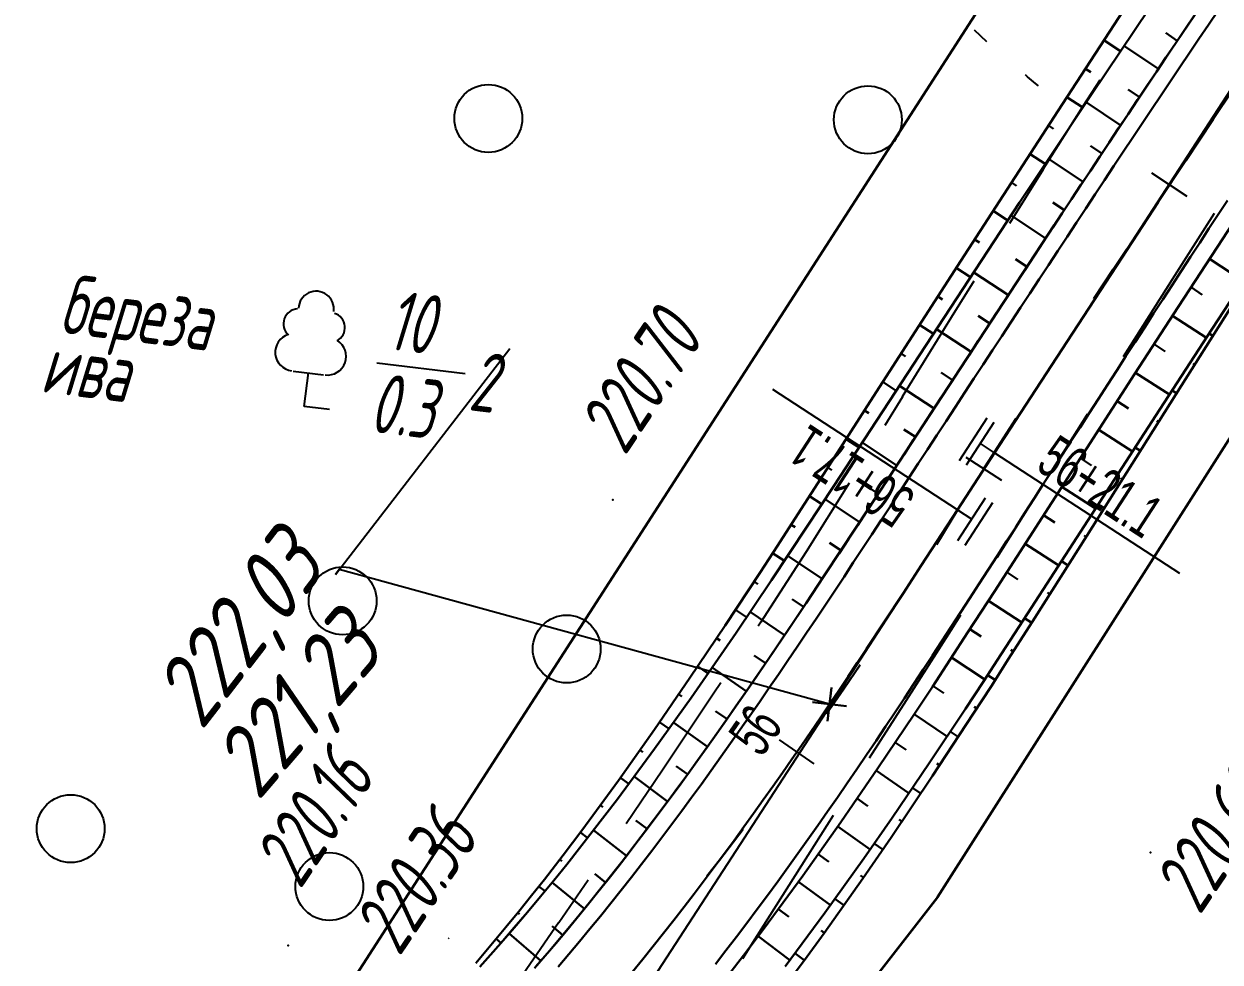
# Model space of a CAD drawing. Header units: millimetres. Extents: x -1799 to 6962, y -1020 to 4121.
# Drawn here: x 3238.3 to 3308.9, y 2234.2 to 2289.5 of the extents above; entities that cross this region are included whole.
import ezdxf
from ezdxf import colors
from ezdxf.entities.mleader import LeaderData, LeaderLine
from ezdxf.math import Vec2, Vec3

# ---------------------------------------------------------------- set-up
doc = ezdxf.new("R2010")
doc.units = ezdxf.units.MM
doc.linetypes.add('CONTI', pattern=[0])
doc.linetypes.add('STROT', pattern=[1.7, 0.5, -1.2])
for name, color, linetype, lineweight in [('10', 1, 'Continuous', 35), ('КОПИЯ_ОСЬ_13_ОТКОСЫ', 7, 'Continuous', 30), ('ОСЬ_ВЕРХ_ПОКРЫТИЯ_ГРАНИЦЫ_ПОЛОС', 7, 'Continuous', 30), ('ОСЬ_ВЕРХ_ПОКРЫТИЯ_ОСЬ', 1, 'Continuous', 30), ('Отметки', 5, 'Continuous', 30)]:
    doc.layers.add(name, color=color, linetype=linetype, lineweight=lineweight)
for name, color, linetype in [('NAD_MDEFAULT', 7, 'CONTI'), ('PI_OTDEFAULT', 172, 'CONTI'), ('PI_TTDEFAULT', 5, 'CONTI'), ('SIT_LDEFAULT', 7, 'CONTI'), ('USLZNDEFAULT', 7, 'CONTI'), ('ZAPSKDEFAULT', 7, 'CONTI'), ('КОПИЯ_ОСЬ_ТАНГЕНСЫ', 1, 'Continuous'), ('ОСЬ_ВЕРХ_ПОКРЫТИЯ_ОТКОСЫ', 7, 'Continuous'), ('ОСЬ_ВЕРХ_ПОКРЫТИЯ_ПИКЕТЫ', 1, 'Continuous'), ('ОСЬ_ВЕРХ_ПОКРЫТИЯ_РАЗБИВКА_КРИВ', 1, 'Continuous'), ('ОСЬ_ВЕРХ_ПОКРЫТИЯ_ТАНГЕНСЫ', 1, 'Continuous'), ('разметка', 7, 'Continuous')]:
    doc.layers.add(name, color=color, linetype=linetype)
doc.styles.add('eskd', font='spds.shx', dxfattribs={"width": 1.2, "oblique": 15})
doc.styles.get("Standard").update_dxf_attribs({"font": 'arial.ttf'})
doc.styles.add('ГОСТ', font='', dxfattribs={"oblique": 15, "height": 4})
doc.styles.get('ГОСТ').set_extended_font_data('GOST type A')

# ---------------------------------------------------------------- blocks, each defined once
blk = doc.blocks.new('BL_2004')
at = {"color": 0}
blk.add_circle((0, 0), 2, dxfattribs=at)
blk = doc.blocks.new('BL_104')
at = {"color": 0}
for p, q in [((-0.9, 2), (0.9, 2)), ((0, 0), (0, 2)), ((1.5, 0), (0, 0))]:
    blk.add_line(p, q, dxfattribs=at)
for centre, radius, start, end in [((0, 5.8), 1.04, 358, 185), ((-0.94, 4.8), 0.88, 100, 235), ((0.94, 4.8), 0.88, 305, 80), ((-1, 3.1), 1.1, 115, 270), ((1, 3.1), 1.1, 270, 65)]:
    blk.add_arc(centre, radius, start, end, dxfattribs=at)
blk = doc.blocks.new('*U52')
at = {"layer": 'КОПИЯ_ОСЬ_13_ОТКОСЫ'}
for points in [[(6.923021316528, 7.40105342865), (7.521729469299, 8.10876750946), (8.694625854492001, 9.514687538147), (9.459696769714, 10.445957183838), (10.216658592224, 11.383830070496), (10.965454101563, 12.328235626221), (12.08048915863, 13.764163970947), (13.178845405579, 15.212888717651), (15.341420173645, 18.161499023438), (17.46035194397, 21.167325973511), (19.543306350708, 24.223987579346), (21.623321533203, 27.308557510376), (23.684230804443, 30.432466506958), (24.710214614868, 32.007328033447), (25.734693527222, 33.589820861816), (27.271060943604, 35.97629165649401), (30.35262298584, 40.78112411499), (35.516498565674, 48.796691894531), (41.245449066162, 57.62141418457), (45.95132446289099, 64.86141204834)], [(7.159205913544, 7.190331935883), (7.780895709990999, 7.880694866180001), (8.399812698364, 8.578298568726), (9.190545082092001, 9.490342140197999), (9.973077774048, 10.40943145752), (10.7473487854, 11.33549118042), (11.51814365387, 12.27342414856), (12.281422615051, 13.217485427856), (13.037137031555, 14.167612075806), (15.275240898132, 17.066932678223), (17.468328475952, 20.026117324829), (19.623601913452, 23.038181304932), (20.157402038574, 23.798669815063), (22.272771835327, 26.869812011719), (24.368112564087, 29.979074478149), (25.410924911499, 31.546062469482), (26.451950073242, 33.120265960693), (28.012567520142, 35.4934425354), (36.366931915283, 48.2421875), (38.992790222168, 52.23146820068401), (41.102920532227, 55.421962738037), (43.223049163818, 58.610523223877), (47.501075744629, 64.976448059082)], [(43.964256286621, 61.804306030273), (44.942176818848, 61.168674468994)], [(42.8743019104, 60.127407073975), (43.184387207031, 59.925853729248)], [(41.784343719482, 58.450504302979), (42.714603424072, 57.845851898193)], [(40.694858551025, 56.773300170898), (40.993675231934, 56.579307556152)], [(39.60583114624, 55.09579467773401), (40.502292633057, 54.513820648193)], [(38.516807556152, 53.41828918457), (38.806869506836, 53.229984283447)], [(37.427783966064, 51.740783691406), (38.297962188721, 51.175868988037)], [(36.338760375977, 50.063278198242), (36.621543884277, 49.87969589233401)], [(35.251174926758, 48.384841918945), (36.101451873779, 47.83706665039099)], [(34.168025970459, 46.703536987305), (34.442718505859, 46.526569366455)], [(33.084873199463, 45.022232055664), (33.90896224975599, 44.49132919311499)], [(32.001724243164, 43.340923309326), (32.267688751221, 43.169582366943)], [(30.918577194214, 41.659618377686), (31.716470718384, 41.14559173584)], [(29.837066650391, 39.9772605896), (30.092950820923, 39.813148498535)], [(28.757352828979, 38.293746948242), (29.525003433228, 37.801418304443)], [(27.677639007568, 36.610233306885), (27.922527313232, 36.453174591064)], [(26.596115112305, 34.927883148193), (27.329969406128, 34.45544052124)], [(25.512626647949, 33.246795654297), (25.745941162109, 33.095752716064)], [(24.424476623535, 31.568725585938), (25.123113632202, 31.113580703735)], [(23.329656600952, 29.89500617981), (23.55073928833, 29.749151229858)], [(22.228296279907, 28.22557258606), (22.891548156738, 27.788011550903)], [(21.119354248047, 26.561197280884), (21.328046798706, 26.420469284058)], [(20.001173019409, 24.902984619141), (20.627248764038, 24.480802536011)], [(18.878223419189, 23.248003005981), (19.066257476807, 23.119867324829)], [(17.751968383789, 21.595262527466), (18.316068649292, 21.210859298706)], [(16.606382369995, 19.955921173096), (16.770767211914, 19.840040206909)], [(15.454043388367, 18.321262359619), (15.947196006775, 17.973617553711)], [(14.274202346802, 16.706377029419), (14.415189743042, 16.602973937988)], [(13.090125083923, 15.094567298889), (13.509634017944, 14.779702186584)], [(11.879412651062, 13.502675056458), (11.998940467834, 13.410562515259)], [(10.648463249207, 11.926380157471), (11.003381729126, 11.645351409912)], [(9.395672798157001, 10.367390632629), (9.492220878601, 10.288654327393)], [(8.120576858521, 8.826589584351), (8.40756893158, 8.587164878845)]]:
    blk.add_lwpolyline(points, dxfattribs=at)
blk = doc.blocks.new('_None')
blk = doc.blocks.new('Крест')
at = {"layer": 'Отметки'}
for points in [[(0, 1), (0, -1)], [(-1, 0), (1, 0)]]:
    blk.add_lwpolyline(points, dxfattribs=at)

msp = doc.modelspace()

# ---------------------------------------------------------------- linework, layer by layer
at = {"layer": '10'}
for points in [[(3125.29596437637, 2201.173480734614), (3151.975964376537, 2203.463480734651), (3179.635964376686, 2205.853480735247), (3188.04596437637, 2206.573480734986), (3229.265964376575, 2210.1234807348), (3229.825964376631, 2214.693480735098), (3239.965964376295, 2217.183480735322), (3257.785964376593, 2233.173480734614), (3305.505964376332, 2307.223480735359)], [(3331.815964376388, 2298.793480734726), (3310.79596437637, 2267.173480734614), (3292.225964376537, 2238.013480735396), (3274.055964376612, 2214.673480734614), (3253.775964376351, 2197.353480735247)]]:
    msp.add_lwpolyline(points, dxfattribs=at)
at = {"layer": 'NAD_MDEFAULT', "color": 0}
msp.add_line((3259.147062376383, 2269.515283734922), (3264.357929376429, 2268.875469735277), dxfattribs=at)
at = {"layer": 'PI_TTDEFAULT', "color": 5}
for p in [(3273.071700376409, 2261.429215735209, 220.696), (3304.771700376421, 2240.649216735189, 220.596), (3253.921700376444, 2235.169213734952, 220.157)]:
    msp.add_point(p, dxfattribs=at)
at = {"layer": 'SIT_LDEFAULT', "color": 7}
for p, q in [((3295.131700376407, 2288.439217735467), (3294.401700376426, 2289.119217735169)), ((3297.521700376421, 2286.379212735606), (3297.401700376426, 2286.479210735683)), ((3297.991700376451, 2285.979210735683), (3297.521700376421, 2286.379212735606)), ((3301.79170037644, 2286.179215735209), (3300.8117003764, 2284.659211734695)), ((3298.171700376444, 2285.839211735328), (3297.991700376451, 2285.979210735683)), ((3300.8117003764, 2284.659211734695), (3298.431700376395, 2280.909211734695)), ((3298.441700376405, 2280.909211734695), (3296.461700376423, 2277.729210735683)), ((3306.081700376419, 2274.449212734972), (3308.411700376435, 2278.119217735169)), ((3308.411700376435, 2278.119217735169), (3308.54170037644, 2278.329216734891)), ((3294.351700376437, 2274.329216734891), (3293.03170037643, 2272.179215735209)), ((3303.601700376437, 2270.529213735287), (3306.081700376419, 2274.449212734972)), ((3293.03170037643, 2272.179215735209), (3290.141700376416, 2267.509217735765)), ((3303.191700376405, 2269.889214735863), (3303.601700376437, 2270.529213735287)), ((3290.151700376426, 2267.509217735765), (3289.101700376437, 2265.819214735565)), ((3298.371700376398, 2262.229210735683), (3301.021700376421, 2266.429215735209)), ((3301.021700376421, 2266.429215735209), (3301.071700376409, 2266.499215735507)), ((3287.001700376402, 2262.419213734952), (3284.461700376423, 2258.369217735169)), ((3295.731700376442, 2258.039216734854), (3298.371700376398, 2262.229210735683)), ((3284.461700376423, 2258.369217735169), (3281.79170037644, 2254.219216735487)), ((3293.021700376421, 2253.759217735765), (3293.591700376428, 2254.659211734695)), ((3281.79170037644, 2254.219216735487), (3281.631700376407, 2253.979210735683)), ((3290.391700376416, 2249.629212735606), (3293.021700376421, 2253.759217735765)), ((3279.431700376395, 2250.639214735863), (3279.03170037643, 2250.029213735287)), ((3279.03170037643, 2250.029213735287), (3276.001700376402, 2245.499215735507)), ((3288.211700376423, 2246.229210735683), (3290.381700376407, 2249.629212735606)), ((3276.001700376402, 2245.499215735507), (3273.861700376447, 2242.339211735328)), ((3284.591700376428, 2240.479210735683), (3286.081700376419, 2242.849213735585)), ((3281.471700376433, 2235.559212735307), (3284.591700376428, 2240.479210735683)), ((3271.611700376447, 2239.01921173503), (3269.881700376407, 2236.499215735507)), ((3269.871700376398, 2236.499215735507), (3267.141700376416, 2232.539216734854)), ((3263.371700376398, 2235.579216734891), (3263.411700376435, 2235.609215734911)), ((3280.731700376442, 2234.399216735189), (3281.471700376433, 2235.559212735307))]:
    msp.add_line(p, q, dxfattribs=at)
at = {"layer": 'КОПИЯ_ОСЬ_13_ОТКОСЫ'}
for points in [[(3268.518512742807, 2233.90357016438), (3269.326618211557, 2234.841924656567), (3270.126422899057, 2235.787725437817), (3270.913532274057, 2236.735967625317), (3271.692829149057, 2237.690557469067), (3272.464801805307, 2238.651739109692), (3273.612262742807, 2240.10962485188), (3274.744586961557, 2241.57983969563), (3276.972126024057, 2244.564458836255), (3279.155231492807, 2247.598272312817), (3281.301715867807, 2250.674322117505), (3283.419879930307, 2253.785772312817), (3284.471149461557, 2255.352910984692), (3285.518512742807, 2256.92651938313), (3286.562458055307, 2258.505865086255), (3288.126422899057, 2260.88403891438), (3296.479938524057, 2273.631841648755), (3299.102497117807, 2277.617071140942), (3301.209430711557, 2280.80298422688), (3305.988239305307, 2287.956914890942), (3309.751911180307, 2293.49976157063)], [(3265.226032274057, 2233.914068211255), (3265.847614305307, 2234.604497898755), (3266.466754930307, 2235.30200766438), (3267.257282274057, 2236.21411703938), (3268.039997117807, 2237.133184422192), (3268.813922899057, 2238.059209812817), (3269.584918992807, 2238.997198094067), (3270.348102586557, 2239.941289890942), (3271.103961961557, 2240.89136313313), (3273.342243211557, 2243.790655125317), (3275.535114305307, 2246.749883640942), (3277.690387742807, 2249.76196860188), (3278.224079149057, 2250.522466648755), (3280.339801805307, 2253.59351157063), (3282.435016649057, 2256.702764500317), (3283.477497117807, 2258.26978110188), (3284.518512742807, 2259.84399985188), (3286.079547899057, 2262.217168797192), (3294.433551805307, 2274.965948094067), (3297.059528367807, 2278.955205906567), (3299.169879930307, 2282.14575766438), (3301.289997117807, 2285.33423422688), (3305.567829149057, 2291.700201023755)], [(3306.355426805307, 2288.497930515942), (3305.682575242807, 2288.954961765942)], [(3305.240680711557, 2286.837530125317), (3303.210895555307, 2288.193243015942)], [(3304.129840867807, 2285.174444187817), (3303.450641649057, 2285.627935398755)], [(3303.018512742807, 2283.51148032063), (3300.982379930307, 2284.871709812817)], [(3301.907672899057, 2281.84839438313), (3301.230915086557, 2282.30054282063)], [(3300.799762742807, 2280.18335532063), (3298.762653367807, 2281.530401219067)], [(3279.578063790143, 2233.025459893433), (3280.776305977643, 2234.56879485437), (3281.957946602643, 2236.125191338745), (3284.266540352643, 2239.261788018433), (3286.512634102643, 2242.427315362183), (3288.704528633893, 2245.61420501062), (3290.852477852643, 2248.815621026245), (3291.912536446393, 2250.419502862183), (3292.964782540143, 2252.024605401245), (3294.010680977643, 2253.629952080933), (3295.570251290143, 2256.036934502808), (3303.834411446393, 2268.836250909058), (3306.420837227643, 2272.823921807495), (3311.620544258893, 2280.767647393433)], [(3299.696735399057, 2278.515142430005), (3299.017536180307, 2278.964239109692)], [(3298.595172899057, 2276.845830906567), (3296.555133836557, 2278.188482273755)], [(3283.18100757243, 2232.712605857675), (3284.366798588055, 2234.300099754159), (3285.536354252117, 2235.899590873544), (3287.817970463055, 2239.112111472909), (3289.486305423992, 2241.533509635751), (3291.926246830242, 2245.163106345956), (3294.324318119305, 2248.820542716806), (3295.37143725993, 2250.440373802011), (3296.410865970867, 2252.058736228769), (3297.95835132243, 2254.481870078866), (3301.02866382243, 2259.308598899667), (3306.595924564617, 2268.169980430429), (3311.67173022868, 2276.185521507089)], [(3297.495563524057, 2275.175176609692), (3296.815387742807, 2275.62280844563)], [(3308.261169258893, 2275.635079034058), (3310.255309883893, 2274.329659112183)], [(3283.224548165143, 2233.928902276245), (3285.578552071393, 2237.092842705933), (3287.863220040143, 2240.28266204187), (3289.537048165143, 2242.687325127808), (3291.724548165143, 2245.902168877808), (3293.868591133893, 2249.12250579187), (3294.927184883893, 2250.732735284058), (3295.978454415143, 2252.341866143433), (3297.543884102643, 2254.751778252808), (3305.308532540143, 2266.740791924683), (3308.415954415143, 2271.517281182495), (3310.492614571393, 2274.692574151245)], [(3283.224586673992, 2233.928895377939), (3285.578834720867, 2237.092866325204), (3287.863502689617, 2240.282719993417), (3289.536842533367, 2242.687344932382), (3291.724708744305, 2245.902188682382), (3293.868751713055, 2249.12255992872), (3294.927345463055, 2250.732736015146), (3295.978492923992, 2252.341828727548), (3297.543922611492, 2254.75174465162), (3305.30844897868, 2266.740842246835), (3308.415992923992, 2271.517270469491), (3310.492653080242, 2274.692517661874)], [(3296.396442430307, 2273.504400242505), (3294.352985399057, 2274.84302328938)], [(3307.165954415143, 2273.961739190308), (3307.830505196393, 2273.526558526245)], [(3295.300251024057, 2271.831548680005), (3294.619098680307, 2272.277837742505)], [(3306.072692696393, 2272.286812432495), (3308.072692696393, 2270.989571221558)], [(3294.204059617807, 2270.158697117505), (3292.160602586557, 2271.497442234692)], [(3308.450782963055, 2271.099156760995), (3308.233497806805, 2271.236745261972)], [(3304.984313790143, 2270.608955987183), (3305.649352852643, 2270.177559502808)], [(3307.380836673992, 2269.409451865976), (3307.293922611492, 2269.464429282968)], [(3293.107868211557, 2268.485845555005), (3292.426715867807, 2268.932134617505)], [(3303.895934883893, 2268.930977471558), (3305.891540352643, 2267.636788018433)], [(3292.011676805307, 2266.812993992505), (3289.968219774057, 2268.151861180005)], [(3306.31235522868, 2267.718732261484), (3306.051368900555, 2267.882741355722)], [(3302.810973946393, 2267.25092376062), (3303.475036446393, 2266.82221282312)], [(3305.24839038493, 2266.02522411329), (3305.145118900555, 2266.09016551954)], [(3290.915485399057, 2265.140142430005), (3290.234333055307, 2265.586431492505)], [(3301.726013008893, 2265.570625909058), (3303.717712227643, 2264.284737237183)], [(3289.819293992807, 2263.467290867505), (3287.775836961557, 2264.806158055005)], [(3304.18442554118, 2264.331715965097), (3303.87436694743, 2264.52653636915)], [(3300.641052071393, 2263.890450127808), (3301.303649727643, 2263.46283782312)], [(3288.723102586557, 2261.794439305005), (3288.041950242807, 2262.240728367505)], [(3299.556579415143, 2262.210274346558), (3301.543395821393, 2260.927315362183)], [(3303.12046069743, 2262.638204002206), (3303.001564213055, 2262.712911033456)], [(3287.625446336557, 2260.122442234692), (3285.584430711557, 2261.46460532063)], [(3302.05649585368, 2260.944695854013), (3301.699806400555, 2261.168809318368)], [(3298.471618477643, 2260.530098565308), (3299.132263008893, 2260.10346282312)], [(3286.526813524057, 2258.45142172688), (3285.847614305307, 2258.90064047688)], [(3297.386657540143, 2258.849922784058), (3299.369079415143, 2257.569893487183)], [(3300.992286869305, 2259.251389884775), (3300.861549564617, 2259.334535026376)], [(3285.423297899057, 2256.78345297688), (3283.389118211557, 2258.136846531567)], [(3299.91880054118, 2257.563859367197), (3299.52671069743, 2257.813290977304)], [(3296.301696602643, 2257.169624932495), (3296.960876290143, 2256.743965752808)], [(3298.845436283367, 2255.876328849618), (3298.705543705242, 2255.96529140455)], [(3284.314411180307, 2255.119024265942), (3283.637165086557, 2255.57300375813)], [(3295.216247383893, 2255.490059502808), (3297.191833321393, 2254.20990813562)], [(3283.197711961557, 2253.459600437817), (3281.176715867807, 2254.835577000317)], [(3297.771461673992, 2254.1891340254), (3297.35239429118, 2254.456788444345)], [(3294.128356758893, 2253.811592705933), (3294.786071602643, 2253.38568938562)], [(3296.694923588055, 2252.503552818124), (3296.546608158367, 2252.598325156991)], [(3282.072223680307, 2251.806280125317), (3281.398883836557, 2252.264776219067)], [(3293.037048165143, 2252.135567315308), (3295.005798165143, 2250.852852471558)], [(3280.940876024057, 2250.157110203442), (3278.935993211557, 2251.556158055005)], [(3295.615211673992, 2250.820031547372), (3295.17075366618, 2251.105508231943)], [(3291.940856758893, 2250.46283782312), (3292.593200508893, 2250.034981377808)], [(3279.796344774057, 2248.516973484692), (3279.127399461557, 2248.984014500317)], [(3290.838317696393, 2248.794258721558), (3292.782165352643, 2247.49018157312)], [(3294.53061694743, 2249.139706992929), (3294.372780033367, 2249.241746330087)], [(3278.641559617807, 2246.884283055005), (3276.654254930307, 2248.314092625317)], [(3293.441017338055, 2247.462605857675), (3292.968971439617, 2247.771073722665)], [(3289.724059883893, 2247.133370049683), (3290.370544258893, 2246.69965422937)], [(3277.473102586557, 2245.260869969067), (3276.810016649057, 2245.738286961255)], [(3288.607848946393, 2245.47358001062), (3290.532165352643, 2244.149971612183)], [(3292.342384525555, 2245.791306876962), (3292.17710132243, 2245.900624656503)], [(3276.289020555307, 2243.649297703442), (3274.324176805307, 2245.115850437817)], [(3291.235084720867, 2244.125817680185), (3290.740822025555, 2244.456372642343)], [(3287.474548165143, 2243.825874932495), (3288.116149727643, 2243.384468682495)], [(3275.092731492807, 2242.046514500317), (3274.434040086557, 2242.537969578442)], [(3290.119117923992, 2242.466172599618), (3289.947364994305, 2242.582257652109)], [(3273.880817430307, 2240.455450047192), (3271.932086961557, 2241.964483250317)], [(3286.337341133893, 2242.18061126062), (3288.243102852643, 2240.828438409058)], [(3288.99106616618, 2240.814679527109), (3288.479103275555, 2241.167386436288)], [(3285.180114571393, 2240.549385674683), (3285.814880196393, 2240.098946221558)], [(3272.647418992807, 2238.881353367505), (3272.004840867807, 2239.391118992505)], [(3284.017028633893, 2238.922554619995), (3285.897888008893, 2237.538277276245)], [(3287.85630054118, 2239.167752647226), (3287.677223392742, 2239.291127586191)], [(3271.394001024057, 2237.322637547192), (3269.486774461557, 2238.876958836255)], [(3286.698951908367, 2237.536595725839), (3286.167091556805, 2237.914319419687)], [(3282.831481758893, 2237.311836846558), (3283.456970040143, 2236.851387627808)], [(3270.120563524057, 2235.780645359692), (3269.490192430307, 2236.308233250317)], [(3268.824665086557, 2234.256963719067), (3266.958942430307, 2235.867803562817)], [(3281.641052071393, 2235.70453704187), (3283.500915352643, 2234.299996026245)], [(3285.54087085368, 2235.905988120859), (3285.352150150555, 2236.040089988534)], [(3284.360450931805, 2234.291526222055), (3283.801735111492, 2234.704511070077)]]:
    msp.add_lwpolyline(points, dxfattribs=at)
at = {"layer": 'КОПИЯ_ОСЬ_ТАНГЕНСЫ'}
msp.add_line((3250.98170037586, 2195.589214736049), (3326.611700375865, 2311.939214735677), dxfattribs=at)
at = {"layer": 'ОСЬ_ВЕРХ_ПОКРЫТИЯ_ГРАНИЦЫ_ПОЛОС', "linetype": 'Continuous'}
for points in [[(3268.44901076452, 2233.82315000837), (3269.080575111913, 2234.553933697206), (3269.707477366765, 2235.289946796757), (3270.329822043053, 2236.03103475218), (3270.947716879144, 2236.777045401198), (3271.561272733126, 2237.527828932193), (3272.170603478889, 2238.283237852541), (3272.77582590539, 2239.043126928073), (3273.37705961706, 2239.807353144896), (3273.974426936862, 2240.575775660959), (3274.568052810771, 2241.348255736207), (3275.158064714322, 2242.124656692532), (3275.744592561134, 2242.90484383927), (3276.32776861304, 2243.688684429427), (3276.907727392225, 2244.476047569339), (3277.484605594926, 2245.266804175836), (3278.058542006745, 2246.060826893349), (3278.629677419967, 2246.857990022202), (3279.19815455151, 2247.658169459936), (3279.764117963941, 2248.461242604454), (3280.327713985936, 2249.267088288826), (3280.889090635881, 2250.075586703059), (3281.448397545764, 2250.886619312142), (3282.005785886324, 2251.700068768499), (3282.561408293966, 2252.515818830964), (3283.11541879795, 2253.333754281898), (3283.667972749137, 2254.15376084057), (3284.219226749128, 2254.975725068164), (3284.76933858108, 2255.799534285826), (3285.318467140149, 2256.625076475938), (3285.866772365474, 2257.452240201098), (3286.41441517199, 2258.280914504466), (3286.961557383745, 2259.110988814768), (3287.50836166624, 2259.942352853169), (3288.054991460298, 2260.774896539201), (3288.601610915104, 2261.608509896708), (3289.148384822309, 2262.4430829486), (3289.695478440766, 2263.278505457019), (3290.242777074027, 2264.114300516819), (3290.790075707258, 2264.950095573825), (3291.33737434049, 2265.785890631762), (3291.884672981259, 2266.62168570367), (3292.432026629927, 2267.457552734216), (3292.979510058745, 2268.29354530332), (3293.527156512233, 2269.129641309765), (3294.074999247076, 2269.965818637435), (3294.623071529853, 2270.802055143205), (3295.171406633986, 2271.638328660664), (3295.720037837173, 2272.474616990809), (3296.26899841874, 2273.310897899245), (3296.81832165694, 2274.14714911246), (3297.368040826064, 2274.983348308516), (3297.91818919383, 2275.819473128219), (3298.468800018929, 2276.655501153705), (3299.019906547774, 2277.491409912159), (3299.571542012136, 2278.327176876751), (3300.123739626239, 2279.162779448007), (3300.676532583902, 2279.998194970575), (3301.229954056218, 2280.833400711802), (3301.784037187821, 2281.668373863597), (3302.338815095087, 2282.50309153871), (3302.894320862581, 2283.337530771655), (3303.450587540699, 2284.17166850475), (3304.007648142471, 2285.005481593696), (3304.565535640731, 2285.838946794544), (3305.124282965475, 2286.672040769284), (3305.683923000333, 2287.504740078387), (3306.24448858054, 2288.337021169637), (3306.806012489085, 2289.168860385579), (3307.368527454246, 2290.000233953272)], [(3308.761226434619, 2290.272107055795), (3308.198323531406, 2289.442167228472), (3307.636421037294, 2288.611705432099), (3307.075486390308, 2287.780745483388), (3306.515486966944, 2286.949311083567), (3305.956390084912, 2286.117425819312), (3305.39816300601, 2285.285113182304), (3304.84077293968, 2284.45239654315), (3304.284187045307, 2283.619299184916), (3303.72837243524, 2282.78584428822), (3303.173296177973, 2281.952054950793), (3302.618925300843, 2281.117954169785), (3302.065226792804, 2280.283564866905), (3301.512167607414, 2279.448909883772), (3300.959714665436, 2278.614011980978), (3300.407834857915, 2277.778893849266), (3299.856495049064, 2276.943578113255), (3299.305662078326, 2276.108087329579), (3298.755302764164, 2275.272443997127), (3298.205383905975, 2274.436670556118), (3297.655872287383, 2273.600789393683), (3297.106734678537, 2272.764822849457), (3296.557937839165, 2271.928793222097), (3296.009448521198, 2271.092722761829), (3295.461233471471, 2270.256633691874), (3294.913259434174, 2269.420548190747), (3294.365493154104, 2268.584488418338), (3293.817901378739, 2267.748476507527), (3293.270450861435, 2266.912534563256), (3292.723108363754, 2266.076684685809), (3292.175809724673, 2265.240889616695), (3291.628511091441, 2264.405094559689), (3291.081212458239, 2263.569299499889), (3290.533913825066, 2262.733504443814), (3289.986768088866, 2261.898001764354), (3289.439833241437, 2261.063181251672), (3288.892943851077, 2260.229153203231), (3288.345934878113, 2259.396027753514), (3287.798641825075, 2258.563915110578), (3287.250900803114, 2257.73292564546), (3286.702548599578, 2256.903169999284), (3286.153422744255, 2256.074759168004), (3285.603361577067, 2255.24780460113), (3285.052204315822, 2254.422418306035), (3284.499791124641, 2253.598712924321), (3283.945963183078, 2252.776801839856), (3283.390562755618, 2251.956799261657), (3282.833433262227, 2251.138820319821), (3282.274419349889, 2250.322981149343), (3281.713366964812, 2249.509398984176), (3281.150123426234, 2248.698192241055), (3280.58453750067, 2247.889480603312), (3280.0164594779, 2247.083385111217), (3279.44574124786, 2246.280028234621), (3278.872236379635, 2245.47953396329), (3278.295800200935, 2244.682027884212), (3277.716289879734, 2243.887637249579), (3277.133564507307, 2243.096491068055), (3276.547485182915, 2242.308720164386), (3275.957915100307, 2241.524457258557), (3275.364719635671, 2240.743837031921), (3274.767766437881, 2239.966996196111), (3274.166925520354, 2239.194073557307), (3273.562069354675, 2238.425210073044), (3272.953072966551, 2237.660548924853), (3272.339814033834, 2236.900235559245), (3271.722172985939, 2236.144417753828), (3271.100033106059, 2235.393245665741), (3270.473280635322, 2234.646871874494), (3269.841804878795, 2233.905451435049)]]:
    msp.add_lwpolyline(points, dxfattribs=at)
at = {"layer": 'ОСЬ_ВЕРХ_ПОКРЫТИЯ_ГРАНИЦЫ_ПОЛОС'}
msp.add_lwpolyline([(3279.117181725023, 2234.059389839334), (3279.742315516321, 2234.8651452236), (3280.362335572727, 2235.673930244905), (3280.977390621885, 2236.485591024545), (3281.587631278127, 2237.299976628658), (3282.193209935775, 2238.11693896578), (3282.794280664248, 2238.936332705815), (3283.390999106583, 2239.758015211125), (3283.983522380391, 2240.581846424763), (3284.572008981437, 2241.407688795042), (3285.156618689458, 2242.235407180538), (3285.737512476635, 2243.064868764405), (3286.314852418678, 2243.895942948212), (3286.888801607138, 2244.728501264391), (3287.459524065149, 2245.562417286833), (3288.027184664019, 2246.397566517268), (3288.591949042408, 2247.233826304239), (3289.153983527483, 2248.071075735998), (3289.713455057188, 2248.909195543652), (3290.270531104799, 2249.748068000575), (3290.825379604395, 2250.5875768209), (3291.378168878824, 2251.427607063589), (3291.929067567407, 2252.268045023468), (3292.478244556589, 2253.108778136236), (3293.025868910432, 2253.94969487415), (3293.572109803072, 2254.790684647312), (3294.117136451454, 2255.63163768818), (3294.661118049067, 2256.472444977065), (3295.20422370075, 2257.312998103363), (3295.746622357759, 2258.153189198499), (3296.288482837155, 2258.99291093686), (3296.830138155239, 2259.832374272321), (3297.37179347344, 2260.671837605921), (3297.913448791523, 2261.511300940451), (3298.455104103903, 2262.350764265669), (3298.996727127387, 2263.190165258397), (3299.538309846752, 2264.029430169997), (3300.079885898545, 2264.868537604262), (3300.621488900515, 2265.707466177096), (3301.163152448988, 2266.546194489499), (3301.704910116337, 2267.384701146198), (3302.246795448775, 2268.222964728636), (3302.788841963406, 2269.060963815463), (3303.331083145787, 2269.898676957388), (3303.873552447485, 2270.736082684633), (3304.416283283537, 2271.573159496685), (3304.959309029868, 2272.409885869746), (3305.50266302049, 2273.246240234387), (3306.046378545472, 2274.082200990443), (3306.590488847616, 2274.91774648839), (3307.135027120685, 2275.752855032136), (3307.680026506141, 2276.587504880888), (3308.225520090966, 2277.421674229589), (3308.771540904776, 2278.255341219169), (3309.31812191738, 2279.088483927225)], dxfattribs=at)
at = {"layer": 'ОСЬ_ВЕРХ_ПОКРЫТИЯ_ОСЬ'}
msp.add_lwpolyline([(3274.221179185823, 2233.60433840697), (3274.840887949607, 2234.36402683371), (3275.455765092929, 2235.127631280956), (3276.065933394604, 2235.895003739198), (3276.671517985271, 2236.665998765652), (3277.27264624768, 2237.440473436763), (3277.869447719693, 2238.218287283008), (3278.462053999692, 2238.999302225572), (3279.050598653857, 2239.783382509288), (3279.635217125857, 2240.570394644898), (3280.216046648429, 2241.360207324301), (3280.793226157179, 2242.15269136933), (3281.366896206318, 2242.947719643277), (3281.937198885842, 2243.745166989428), (3282.504277741546, 2244.54491014072), (3283.068277695866, 2245.346827658278), (3283.629344970725, 2246.150799848524), (3284.187627012647, 2246.956708674704), (3284.743272418224, 2247.764437687968), (3285.296430862256, 2248.573871939828), (3285.847253026392, 2249.384897895542), (3286.395890530266, 2250.197403360543), (3286.942495862148, 2251.011277385441), (3287.487222312755, 2251.826410188724), (3288.030223908785, 2252.64269305711), (3289.111671934961, 2254.27827902363), (3290.188084428499, 2255.917183822406), (3291.260713586127, 2257.558567577426), (3293.399657459444, 2260.845453089488), (3293.399657459444, 2260.845453089488), (3295.582305712343, 2264.203262481292), (3295.582305712343, 2264.203262481292), (3299.859519624772, 2270.77747230829), (3303.077154299021, 2275.70178795365), (3305.23065146051, 2278.979156213266), (3306.851613272776, 2281.433335950983), (3308.478514590746, 2283.883582117421), (3310.112192224633, 2286.329315173824)], dxfattribs=at)
at = {"layer": 'ОСЬ_ВЕРХ_ПОКРЫТИЯ_ОТКОСЫ'}
msp.add_lwpolyline([(3279.578063790143, 2233.025459893433), (3280.776305977643, 2234.56879485437), (3281.957946602643, 2236.125191338745), (3284.266540352643, 2239.261788018433), (3286.512634102643, 2242.427315362183), (3288.704528633893, 2245.61420501062), (3290.852477852643, 2248.815621026245), (3291.912536446393, 2250.419502862183), (3292.964782540143, 2252.024605401245), (3294.010680977643, 2253.629952080933), (3295.570251290143, 2256.036934502808), (3303.834411446393, 2268.836250909058), (3306.420837227643, 2272.823921807495), (3311.620544258893, 2280.767647393433)], dxfattribs=at)
at = {"layer": 'ОСЬ_ВЕРХ_ПОКРЫТИЯ_ПИКЕТЫ'}
for p, q in [((3306.944064130725, 2279.306679291104), (3304.857726035067, 2280.684065712069)), ((3296.011447375591, 2262.569884889213), (3293.915358915032, 2263.932387428743)), ((3284.9512988648, 2245.863278274809), (3282.896091519224, 2247.286697665614)), ((3284.9512988648, 2245.863278274809), (3282.896091519224, 2247.286697665614))]:
    msp.add_line(p, q, dxfattribs=at)
at = {"layer": 'ОСЬ_ВЕРХ_ПОКРЫТИЯ_РАЗБИВКА_КРИВ'}
for p, q in [((3293.399657459444, 2260.845453089488), (3282.49999746428, 2267.930466284429)), ((3293.507151113308, 2263.76311092676), (3295.142154158597, 2266.278417079163)), ((3293.926368805473, 2263.490610419226), (3295.561371850732, 2266.005916570698)), ((3295.582305712343, 2264.203262481292), (3294.743870328131, 2264.748263495428)), ((3295.582305712343, 2264.203262481292), (3306.481965707508, 2257.118249284488)), ((3293.420591321084, 2259.042798998219), (3295.055594366315, 2261.558105150622)), ((3293.399657459444, 2260.845453089488), (3294.238092843714, 2260.300452074421)), ((3293.839809013249, 2258.770298490685), (3295.474812058479, 2261.285604643089))]:
    msp.add_line(p, q, dxfattribs=at)
at = {"layer": 'ОСЬ_ВЕРХ_ПОКРЫТИЯ_ТАНГЕНСЫ'}
msp.add_line((3250.98170037586, 2195.589214736049), (3326.611700375865, 2311.939214735677), dxfattribs=at)
at = {"layer": 'разметка', "linetype": 'STROT', "lineweight": 30, "ltscale": 7}
msp.add_lwpolyline([(2295.126399920797, 2195.845574040351), (2426.20735194989, 2190.477938314353, -0.03661784691979356), (2731.386984335821, 2155.496033398819, 0.03315993183262787), (2816.77431546918, 2142.924740151887, 0.07299314158265033), (2903.535571704017, 2150.905664543075, 0.0208555111745606), (2952.525832701949, 2165.720669882757, -0.02082482559198729), (3001.516093699911, 2180.535675218714, -0.01435564632850414), (3018.36542483097, 2184.104927326937, -0.03749879800817032), (3107.987691925935, 2191.292633513373), (3173.185842721296, 2193.251660703135, 0.06253206427835101), (3222.727246885925, 2198.890219756787, 0.1166163031610069), (3262.841511575543, 2221.445657927928, 0.0625546909724315), (3293.399657548909, 2260.845453227324, -0.01240678721047258), (3323.524116140305, 2305.660466044595, -0.01289234453343849), (3339.170638600228, 2326.149867380423, -0.0008173444225795665), (3360.086087301295, 2351.045616718394, 0.01157994022244065), (3380.45253558583, 2376.375383199577, 0.05392048293527532), (3395.924318417741, 2404.681474589196, 0.05392048293527532)], format="xyb", dxfattribs=at)

# ---------------------------------------------------------------- block references
at = {"layer": 'USLZNDEFAULT', "color": 7, "rotation": 353}
msp.add_blockref('BL_104', (3254.873389376395, 2266.934683734936), dxfattribs=at)
at = {"layer": 'ZAPSKDEFAULT', "color": 7, "rotation": 354.0000000000001}
for p in [(3265.724959376394, 2283.918491735508), (3288.109899376412, 2283.837821735454), (3257.134851376419, 2255.479036734824), (3270.351700376437, 2252.639214735863), (3241.099550376422, 2242.051565735054), (3256.351700376437, 2238.639214735863)]:
    msp.add_blockref('BL_2004', p, dxfattribs=at)
at = {"layer": 'КОПИЯ_ОСЬ_13_ОТКОСЫ'}
msp.add_blockref('*U52', (3258.066791793108, 2226.723744223279), dxfattribs=at)
at = {"layer": 'Отметки', "rotation": 83.37546129749173}
msp.add_blockref('Крест', (3285.847253026508, 2249.384897894611), dxfattribs=at)

# ---------------------------------------------------------------- texts
at = {"layer": 'NAD_MDEFAULT', "color": 7, "style": 'eskd', "oblique": 10, "width": 0.8}
for s, p in [(' береза', (3238.949334376384, 2271.473765734968)), (' 10', (3258.271914376421, 2270.497538735543)), ('ива', (3239.271409376417, 2267.800982735504)), (' 2', (3263.083153376423, 2266.907688735438)), (' 0.3', (3257.226772376403, 2265.634819735226))]:
    msp.add_text(s, height=3.5, rotation=353, dxfattribs=at).set_placement(p)
at = {"layer": 'PI_OTDEFAULT', "color": 172, "style": 'eskd', "oblique": 10, "width": 0.8}
for s, p in [('220.70', (3273.78170037643, 2263.979210735683)), ('220.16', (3254.631700376407, 2238.419213734952)), ('220.60', (3307.681700376395, 2236.899216735189)), ('220.36', (3260.481700376442, 2234.45921473523))]:
    msp.add_text(s, height=3.5, rotation=56, dxfattribs=at).set_placement(p)
at = {"layer": 'ОСЬ_ВЕРХ_ПОКРЫТИЯ_ПИКЕТЫ', "width": 0.6}
msp.add_text('56', height=2.5, rotation=55.293850715843, dxfattribs=at).set_placement((3281.836519149228, 2246.195915201132))
at = {"layer": 'ОСЬ_ВЕРХ_ПОКРЫТИЯ_РАЗБИВКА_КРИВ', "width": 0.6}
for s, rotation, p in [('56+17.1', 146.975267000746, (3291.031068491322, 2261.788737935399)), ('56+21.1', 326.975267000746, (3297.950894680494, 2263.25997763445))]:
    msp.add_text(s, height=2.5, rotation=rotation, dxfattribs=at).set_placement(p)
at = {"layer": 'Отметки', "color": 0, "style": 'ГОСТ', "oblique": 15}
msp.add_text('221,23', height=4, rotation=49.38380737693021, dxfattribs=at).set_placement((3252.142573053085, 2243.613972265658, 126.574))

# ---------------------------------------------------------------- leaders
at = {"layer": 'Отметки', "ltscale": 0.2}
ml = msp.add_multileader_mtext('Standard', dxfattribs=at)
ml.set_content('222,03', color=256, style='ГОСТ')
ml.set_leader_properties()
ml.set_arrow_properties(name='NONE')
ml.build(insert=Vec2(0, 0))
ml.multileader.update_dxf_attribs({"text_left_attachment_type": 6, "text_right_attachment_type": 6, "dogleg_length": 0.36, "arrow_head_size": 2})
ctx = ml.context
ctx.base_point, ctx.arrow_head_size, ctx.landing_gap_size, ctx.plane_origin, ctx.plane_x_axis, ctx.plane_y_axis = Vec3(3244.087222110502, 2240.64744964619), 2, 0, Vec3(3316.121406163622, 2234.513142655057), Vec3(0.6104625577363241, 0.7920451158879936), Vec3(-0.7920451158879936, 0.6104625577363241)
ctx.left_attachment, ctx.right_attachment, ctx.text_align_type = 6, 6, 2
notes = []
notes.append((ctx, [(1, (1, 1, 0), (3256.937974418581, 2257.320668129635), (-0.6104625577363242, -0.7920451158879936), 0.3600000000000004, [(0, [(3285.841749033958, 2249.387268243742)], 0, [])])]))
ctx.mtext.insert, ctx.mtext.text_direction, ctx.mtext.rotation, ctx.mtext.alignment, ctx.mtext.line_spacing_style, ctx.mtext.flow_direction = Vec3(3253.074800364711, 2259.843659653713), Vec3(0.6104625577363241, 0.7920451158879936), 0.9141518629343776, 3, 2, 5
for ctx, leaders in notes:
    for number, flags, end, landing, length, lines in leaders:
        leader = LeaderData()
        leader.index, (leader.has_last_leader_line, leader.has_dogleg_vector, leader.attachment_direction) = number, flags
        leader.last_leader_point, leader.dogleg_vector, leader.dogleg_length = Vec3(end), Vec3(landing), length
        for number, points, colour, breaks in lines:
            line = LeaderLine()
            line.index, line.vertices, line.color, line.breaks = number, Vec3.list(points), colors.encode_raw_color(colour), breaks
            leader.lines.append(line)
        ctx.leaders.append(leader)

doc.saveas('drawing.dxf')
